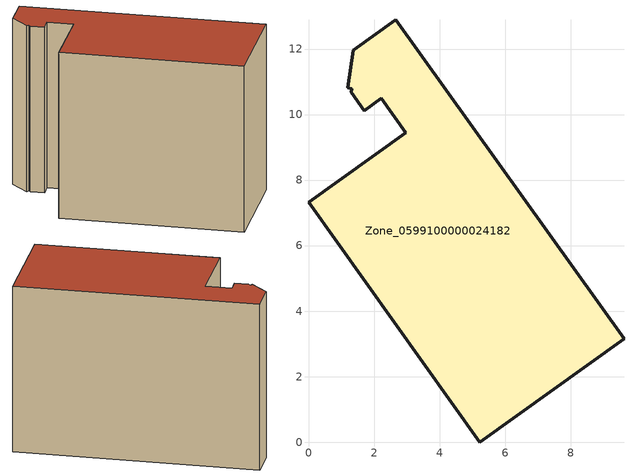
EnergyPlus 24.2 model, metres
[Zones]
Zone_0599100000024182
 floor ground (C_G): 1.2,10.82 1.36,11.96 2.66,12.89 9.63,3.15 5.22,0 0,7.32 2.97,9.44 2.22,10.49 1.7,10.11 1.3,10.68 1.32,10.79 z0
 wall outside (C_F): 5.22,0 9.63,3.15 2.66,12.89 1.36,11.96 1.2,10.82 1.32,10.79 1.3,10.68 1.7,10.11 2.22,10.49 2.97,9.44 0,7.32 5.22,0 z0:8.49
 roof outside (C_R): 1.36,11.96 1.2,10.82 1.32,10.79 1.3,10.68 1.7,10.11 2.22,10.49 2.97,9.44 0,7.32 5.22,0 9.63,3.15 2.66,12.89 z8.49
[BUILDING]
Pand.0599100000024182: North Axis=0; Terrain=City; Loads Convergence Tolerance Value=0.04; Temperature Convergence Tolerance Value=0.4; Solar Distribution=FullExterior; Maximum Number of Warmup Days=25; Minimum Number of Warmup Days=1
[Site:Location]
Rotterdam.The.Hague.AP_ZH_NLD Design_Conditions: Latitude=51.96; Longitude=4.45; Time Zone=1; Elevation=-4.5
[SITE:GROUNDTEMPERATURE:BUILDINGSURFACE]
18, 18, 18, 18, 18, 18, 18, 18, 18, 18, 18, 18
[MATERIAL] Thermal Absorptance=0.9; Solar Absorptance=0.7; Visible Absorptance=0.7
Name | Roughness | Thickness | Conductivity | Density | Specific Heat
G.TI.1975-1991 | MediumSmooth | 0.15 | 0.288461 | 540 | 1210
F.TI.1975-1991 | Rough | 0.3 | 0.230769 | 1920 | 840
R.TI.1975-1991 | MediumRough | 0.2 | 0.153846 | 1500 | 1000
[CONSTRUCTION]
C_G: G.TI.1975-1991
C_F: F.TI.1975-1991
C_R: R.TI.1975-1991
[ZONE]
Zone_0599100000024182: Type=1; Multiplier=1; Ceiling Height=Autocalculate; Volume=Autocalculate; Floor Area=autocalculate; Part of Total Floor Area=Yes
[ZONEINFILTRATION:DESIGNFLOWRATE]
Infil_Zone_0599100000024182: Zone or ZoneList or Space or SpaceList=Zone_0599100000024182; Schedule=AlwaysOn; Design Flow Rate Calculation Method=Flow/Area; Flow Rate per Floor Area=0.003; Constant Term Coefficient=1; Temperature Term Coefficient=0; Velocity Term Coefficient=0; Velocity Squared Term Coefficient=0
[HVACTEMPLATE:ZONE:IDEALLOADSAIRSYSTEM]
Zone_0599100000024182: Maximum Heating Supply Air Temperature=50; Minimum Cooling Supply Air Temperature=13; Maximum Heating Supply Air Humidity Ratio=0.0156; Minimum Cooling Supply Air Humidity Ratio=0.0077; Heating Limit=NoLimit; Cooling Limit=NoLimit; Dehumidification Control Type=ConstantSensibleHeatRatio; Cooling Sensible Heat Ratio=0.7; Dehumidification Setpoint=60; Humidification Control Type=None; Humidification Setpoint=30; Outdoor Air Method=None; Outdoor Air Flow Rate per Person=0.00944; Outdoor Air Flow Rate per Zone Floor Area=0; Outdoor Air Flow Rate per Zone=0; Demand Controlled Ventilation Type=None; Outdoor Air Economizer Type=NoEconomizer; Heat Recovery Type=None; Sensible Heat Recovery Effectiveness=0.7; Latent Heat Recovery Effectiveness=0.65
[ZONECONTROL:THERMOSTAT]
ThermostatControl_Zone_0599100000024182: Zone or ZoneList=Zone_0599100000024182; Control Type Schedule=DualSetpointControlType; Control 1=Thermostat_Zone_0599100000024182; Temperature Difference Between Cutout And Setpoint=0
[THERMOSTATSETPOINT:DUALSETPOINT]
Thermostat_Zone_0599100000024182: Heating Setpoint Temperature Schedule=HeatingSetpoint_Zone_0599100000024182; Cooling Setpoint Temperature Schedule=CoolingSetpoint_Zone_0599100000024182
[SCHEDULE:COMPACT]
HeatingSetpoint_Zone_0599100000024182: Through: 12/31, For: AllDays, Until: 24:00, 21
CoolingSetpoint_Zone_0599100000024182: Through: 12/31, For: AllDays, Until: 24:00, 24
DualSetpointControlType: Through: 12/31, For: AllDays, Until: 24:00, 4
AlwaysOn: Through: 12/31, For: AllDays, Until: 24:00, 1
